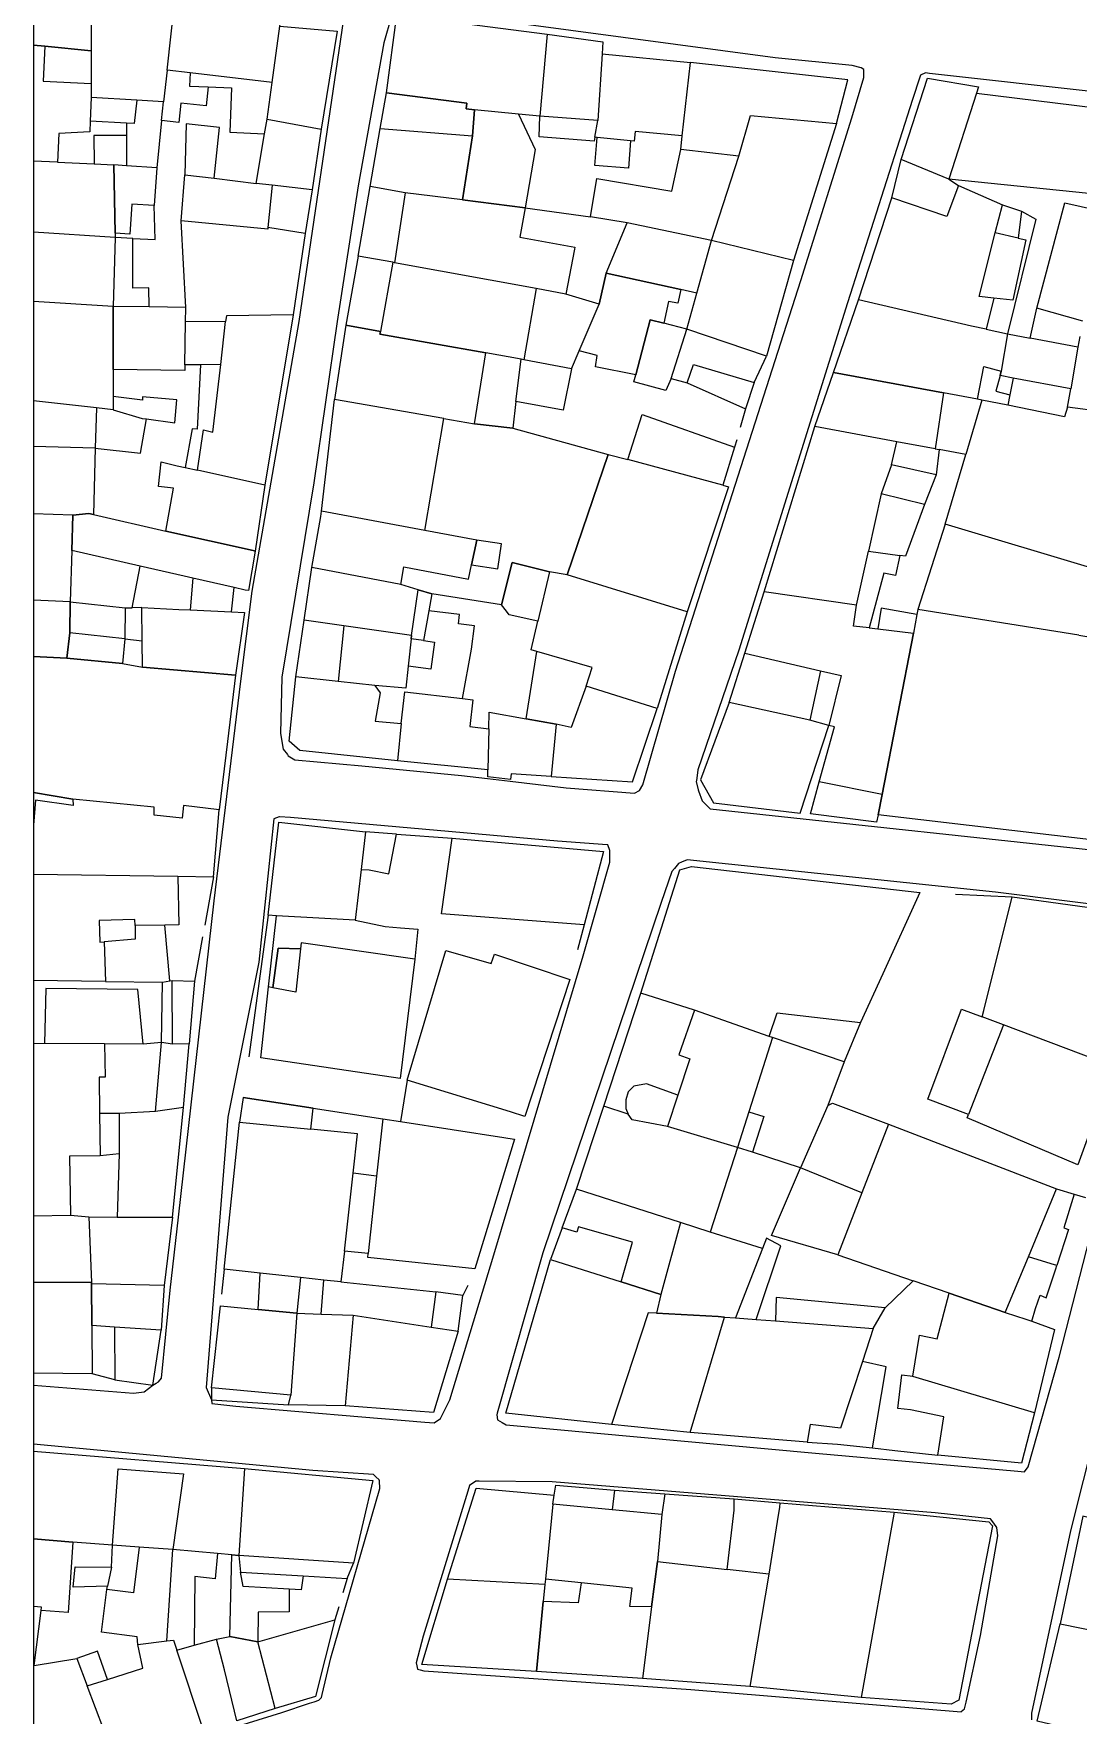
# Model space of a CAD drawing. Header units: millimetres. Extents: x 1778 to 2471, y 1406 to 1876.
# Drawn here: x 2109.8 to 2200.4, y 1526.5 to 1672.4 of the extents above; entities that cross this region are included whole.
import ezdxf

# ---------------------------------------------------------------- set-up
doc = ezdxf.new("R2010")
doc.units = ezdxf.units.MM
doc.layers.add('LOC_CORTE', color=6, linetype='Continuous')
doc.layers.add('LOC_VISTA', color=8, linetype='Continuous')

msp = doc.modelspace()

# ---------------------------------------------------------------- linework, layer by layer
at = {"layer": 'LOC_CORTE'}
for p, q in [((2121.407, 1669.212), (2122.197, 1676.322)), ((2154.357, 1672.312), (2153.717, 1665.212)), ((2159.127, 1670.622), (2158.757, 1664.832)), ((2159.127, 1670.622), (2166.787, 1669.852)), ((2121.407, 1669.212), (2121.097, 1666.462)), ((2123.407, 1668.972), (2121.407, 1669.212)), ((2130.507, 1668.122), (2123.407, 1668.972)), ((2166.077, 1663.492), (2166.787, 1669.852)), ((2191.587, 1667.212), (2189.197, 1659.752)), ((2191.587, 1667.212), (2205.297, 1665.522)), ((2114.827, 1666.822), (2114.747, 1664.772)), ((2118.777, 1666.592), (2114.827, 1666.822)), ((2121.097, 1666.462), (2118.777, 1666.592)), ((2120.937, 1664.822), (2121.097, 1666.462)), ((2151.887, 1665.392), (2148.057, 1665.772)), ((2117.877, 1664.612), (2114.747, 1664.772)), ((2117.877, 1664.612), (2117.877, 1663.542)), ((2120.937, 1664.822), (2120.517, 1660.732)), ((2130.077, 1664.942), (2134.767, 1664.082)), ((2134.767, 1664.082), (2133.977, 1658.832)), ((2139.007, 1659.102), (2139.897, 1664.142)), ((2139.897, 1664.142), (2147.877, 1663.512)), ((2153.717, 1665.212), (2151.887, 1665.392)), ((2158.757, 1664.832), (2153.717, 1665.212)), ((2158.487, 1663.382), (2158.757, 1664.832)), ((2117.877, 1663.542), (2117.897, 1660.902)), ((2147.877, 1663.512), (2147.017, 1657.952)), ((2158.687, 1663.362), (2158.487, 1663.382)), ((2161.597, 1663.082), (2158.687, 1663.362)), ((2165.947, 1662.332), (2166.077, 1663.492)), ((2111.897, 1661.222), (2109.839, 1661.32)), ((2170.987, 1661.752), (2165.947, 1662.332)), ((2168.627, 1654.422), (2170.987, 1661.752)), ((2184.247, 1658.122), (2185.047, 1661.442)), ((2189.197, 1659.752), (2185.047, 1661.442)), ((2115.077, 1661.062), (2116.797, 1660.982)), ((2117.897, 1660.902), (2116.797, 1660.982)), ((2120.517, 1660.732), (2117.897, 1660.902)), ((2203.867, 1658.242), (2189.197, 1659.752)), ((2189.197, 1659.752), (2190.037, 1659.202)), ((2130.527, 1659.222), (2129.137, 1659.382)), ((2130.527, 1659.222), (2130.157, 1655.542)), ((2133.977, 1658.832), (2130.527, 1659.222)), ((2133.977, 1658.832), (2133.387, 1655.032)), ((2142.047, 1658.572), (2139.007, 1659.102)), ((2142.047, 1658.572), (2141.127, 1652.492)), ((2147.017, 1657.952), (2142.047, 1658.572)), ((2190.037, 1659.202), (2193.837, 1657.512)), ((2181.347, 1649.282), (2184.247, 1658.122)), ((2193.217, 1655.082), (2193.837, 1657.512)), ((2133.387, 1655.032), (2130.157, 1655.542)), ((2168.627, 1654.422), (2161.307, 1655.952)), ((2116.907, 1654.702), (2109.839, 1655.14)), ((2116.907, 1654.702), (2116.747, 1648.702)), ((2133.387, 1655.032), (2132.337, 1647.992)), ((2167.347, 1649.872), (2168.627, 1654.422)), ((2175.737, 1652.682), (2168.627, 1654.422)), ((2195.217, 1654.632), (2193.217, 1655.082)), ((2140.977, 1652.552), (2139.907, 1646.542)), ((2153.417, 1650.252), (2152.327, 1644.092)), ((2167.347, 1649.872), (2165.947, 1650.172)), ((2166.477, 1646.752), (2167.347, 1649.872)), ((2116.747, 1648.702), (2109.839, 1649.143)), ((2119.847, 1648.662), (2116.747, 1648.702)), ((2132.337, 1647.992), (2129.897, 1633.222)), ((2193.097, 1649.432), (2192.417, 1646.742)), ((2196.237, 1645.972), (2196.817, 1648.562)), ((2200.807, 1647.422), (2196.817, 1648.562)), ((2122.957, 1643.642), (2123.007, 1647.372)), ((2166.477, 1646.752), (2164.487, 1647.262)), ((2165.127, 1642.472), (2166.477, 1646.752)), ((2192.417, 1646.742), (2194.267, 1646.342)), ((2194.267, 1646.342), (2193.737, 1643.102)), ((2194.267, 1646.342), (2196.237, 1645.972)), ((2200.387, 1645.192), (2196.237, 1645.972)), ((2200.387, 1645.192), (2199.757, 1641.572)), ((2200.537, 1646.112), (2200.387, 1645.192)), ((2124.317, 1643.652), (2122.957, 1643.642)), ((2126.057, 1643.672), (2124.317, 1643.652)), ((2152.107, 1644.132), (2149.037, 1644.672)), ((2151.657, 1640.472), (2152.107, 1644.132)), ((2152.327, 1644.092), (2152.107, 1644.132)), ((2156.467, 1643.292), (2152.327, 1644.092)), ((2199.757, 1641.572), (2194.777, 1642.482)), ((2191.687, 1640.672), (2188.727, 1641.222)), ((2199.487, 1639.972), (2199.757, 1641.572)), ((2115.277, 1639.912), (2109.839, 1640.53)), ((2115.277, 1639.912), (2115.187, 1636.422)), ((2134.807, 1630.962), (2135.917, 1640.652)), ((2145.397, 1639.002), (2135.917, 1640.652)), ((2192.047, 1640.592), (2190.657, 1635.882)), ((2192.047, 1640.592), (2191.687, 1640.672)), ((2194.307, 1640.142), (2192.047, 1640.592)), ((2202.587, 1639.582), (2199.487, 1639.972)), ((2143.767, 1629.292), (2145.397, 1639.002)), ((2173.187, 1623.972), (2177.567, 1638.292)), ((2184.687, 1636.982), (2177.567, 1638.292)), ((2115.187, 1636.422), (2109.839, 1636.557)), ((2184.217, 1634.962), (2184.687, 1636.982)), ((2187.997, 1636.362), (2184.687, 1636.982)), ((2169.587, 1633.202), (2161.357, 1635.422)), ((2188.367, 1636.302), (2188.087, 1634.092)), ((2190.657, 1635.882), (2188.367, 1636.302)), ((2188.877, 1629.822), (2190.657, 1635.882)), ((2129.897, 1633.222), (2124.057, 1634.502)), ((2188.087, 1634.092), (2187.067, 1631.532)), ((2187.067, 1631.532), (2183.337, 1632.472)), ((2113.237, 1630.612), (2109.839, 1630.734)), ((2143.767, 1629.292), (2134.807, 1630.962)), ((2188.877, 1629.822), (2186.517, 1622.432)), ((2202.077, 1625.872), (2188.877, 1629.822)), ((2118.377, 1622.582), (2119.067, 1626.192)), ((2181.197, 1622.792), (2182.237, 1627.492)), ((2123.637, 1625.152), (2123.407, 1622.402)), ((2127.217, 1624.322), (2123.637, 1625.152)), ((2133.297, 1621.512), (2133.947, 1626.062)), ((2141.677, 1624.602), (2133.947, 1626.062)), ((2154.567, 1625.702), (2153.547, 1621.422)), ((2156.087, 1625.442), (2154.567, 1625.702)), ((2166.517, 1622.212), (2156.087, 1625.442)), ((2113.017, 1623.102), (2109.839, 1623.229)), ((2171.507, 1618.652), (2173.187, 1623.972)), ((2181.197, 1622.792), (2173.187, 1623.972)), ((2117.787, 1622.582), (2117.737, 1619.892)), ((2117.787, 1622.582), (2118.377, 1622.582)), ((2119.227, 1622.592), (2118.377, 1622.582)), ((2144.107, 1622.302), (2143.637, 1619.732)), ((2166.517, 1622.212), (2163.897, 1613.852)), ((2186.427, 1621.982), (2186.117, 1620.382)), ((2186.517, 1622.432), (2186.427, 1621.982)), ((2200.457, 1620.192), (2186.517, 1622.432)), ((2117.737, 1619.892), (2112.967, 1620.412)), ((2132.577, 1616.602), (2133.297, 1621.512)), ((2136.747, 1621.012), (2133.297, 1621.512)), ((2136.747, 1621.012), (2136.247, 1616.192)), ((2142.607, 1620.172), (2136.747, 1621.012)), ((2183.027, 1620.752), (2186.117, 1620.382)), ((2142.577, 1619.872), (2142.307, 1617.502)), ((2143.637, 1619.732), (2142.577, 1619.872)), ((2171.507, 1618.652), (2178.067, 1617.112)), ((2136.247, 1616.192), (2132.577, 1616.602)), ((2139.417, 1615.832), (2136.247, 1616.192)), ((2178.067, 1617.112), (2177.137, 1612.832)), ((2163.897, 1613.852), (2157.757, 1615.772)), ((2141.717, 1612.542), (2141.387, 1609.292)), ((2149.317, 1612.092), (2149.217, 1608.512)), ((2178.797, 1612.362), (2177.137, 1612.832)), ((2149.217, 1608.512), (2141.387, 1609.292)), ((2183.407, 1606.392), (2177.937, 1607.472)), ((2130.217, 1589.702), (2130.907, 1595.872)), ((2137.707, 1595.492), (2130.907, 1595.872)), ((2116.067, 1590.182), (2109.839, 1590.258)), ((2116.067, 1590.182), (2121.017, 1590.112)), ((2120.917, 1584.872), (2121.017, 1590.112)), ((2121.887, 1584.742), (2121.847, 1590.262)), ((2130.587, 1589.632), (2130.217, 1589.702)), ((2159.267, 1579.352), (2162.487, 1589.152)), ((2167.127, 1587.672), (2162.487, 1589.152)), ((2173.627, 1585.402), (2167.127, 1587.672)), ((2193.937, 1586.402), (2192.087, 1587.092)), ((2173.897, 1585.302), (2171.847, 1578.862)), ((2173.897, 1585.302), (2173.627, 1585.402)), ((2180.117, 1583.212), (2173.897, 1585.302)), ((2181.537, 1586.602), (2180.117, 1583.212)), ((2193.937, 1586.402), (2190.897, 1578.642)), ((2201.977, 1583.382), (2193.937, 1586.402)), ((2110.787, 1584.802), (2109.839, 1584.755)), ((2115.997, 1584.752), (2110.787, 1584.802)), ((2119.337, 1584.722), (2115.997, 1584.752)), ((2120.917, 1584.872), (2119.337, 1584.722)), ((2120.417, 1578.892), (2120.917, 1584.872)), ((2121.887, 1584.742), (2120.917, 1584.872)), ((2180.117, 1583.212), (2178.697, 1579.412)), ((2165.687, 1580.302), (2164.787, 1577.582)), ((2117.247, 1578.732), (2115.557, 1578.722)), ((2115.557, 1578.722), (2115.617, 1575.062)), ((2120.417, 1578.892), (2117.247, 1578.732)), ((2117.247, 1578.732), (2117.267, 1575.212)), ((2122.827, 1579.252), (2120.417, 1578.892)), ((2140.107, 1578.272), (2139.567, 1573.292)), ((2156.907, 1572.172), (2159.267, 1579.352)), ((2161.397, 1578.662), (2159.267, 1579.352)), ((2171.847, 1578.862), (2170.867, 1575.772)), ((2178.697, 1579.412), (2176.327, 1574.012)), ((2170.867, 1575.772), (2164.787, 1577.582)), ((2183.947, 1577.792), (2181.637, 1571.832)), ((2183.947, 1577.792), (2198.537, 1572.182)), ((2117.267, 1575.212), (2115.617, 1575.062)), ((2117.267, 1575.212), (2117.067, 1569.742)), ((2170.867, 1575.772), (2168.507, 1568.442)), ((2172.177, 1575.362), (2170.867, 1575.772)), ((2176.327, 1574.012), (2172.177, 1575.362)), ((2181.637, 1571.832), (2176.327, 1574.012)), ((2136.787, 1566.792), (2137.537, 1573.552)), ((2139.567, 1573.292), (2137.537, 1573.552)), ((2139.567, 1573.292), (2138.847, 1566.592)), ((2165.917, 1569.272), (2156.907, 1572.172)), ((2196.087, 1566.302), (2198.537, 1572.182)), ((2181.637, 1571.832), (2179.557, 1566.452)), ((2109.839, 1569.85), (2113.037, 1569.902)), ((2113.037, 1569.902), (2114.627, 1569.752)), ((2114.627, 1569.752), (2114.867, 1564.072)), ((2165.917, 1569.272), (2164.207, 1563.032)), ((2168.507, 1568.442), (2165.917, 1569.272)), ((2173.027, 1567.022), (2168.507, 1568.442)), ((2138.847, 1566.592), (2136.787, 1566.792)), ((2173.027, 1567.022), (2170.697, 1561.002)), ((2179.557, 1566.452), (2186.097, 1564.202)), ((2132.987, 1564.502), (2129.467, 1564.882)), ((2194.067, 1561.462), (2196.087, 1566.302)), ((2114.867, 1563.962), (2114.867, 1564.072)), ((2121.147, 1563.802), (2114.867, 1563.962)), ((2132.987, 1564.502), (2132.647, 1561.402)), ((2135.007, 1564.272), (2132.987, 1564.502)), ((2186.097, 1564.202), (2183.657, 1561.862)), ((2132.647, 1561.402), (2132.147, 1554.292)), ((2137.547, 1561.222), (2136.847, 1553.362)), ((2166.777, 1551.052), (2169.737, 1561.072)), ((2170.697, 1561.002), (2172.497, 1560.862)), ((2172.497, 1560.862), (2174.167, 1560.732)), ((2116.837, 1560.192), (2114.897, 1560.322)), ((2114.897, 1560.322), (2114.927, 1556.152)), ((2116.837, 1560.192), (2116.867, 1555.632)), ((2116.867, 1555.632), (2114.927, 1556.152)), ((2166.777, 1551.052), (2159.947, 1551.762)), ((2128.127, 1547.922), (2127.637, 1540.402)), ((2160.217, 1546.062), (2159.987, 1544.352)), ((2154.847, 1544.842), (2154.227, 1538.342)), ((2154.847, 1544.842), (2154.967, 1545.612)), ((2159.987, 1544.352), (2154.847, 1544.842)), ((2174.547, 1544.962), (2184.437, 1544.152)), ((2164.297, 1543.932), (2159.987, 1544.352)), ((2184.437, 1544.152), (2181.587, 1528.072)), ((2116.667, 1541.282), (2113.237, 1541.552)), ((2116.587, 1539.372), (2116.667, 1541.282)), ((2118.987, 1541.112), (2116.667, 1541.282)), ((2116.587, 1539.372), (2116.247, 1537.742)), ((2173.577, 1538.762), (2169.967, 1539.172)), ((2173.577, 1538.762), (2171.927, 1529.032)), ((2116.197, 1537.452), (2116.247, 1537.742)), ((2154.157, 1537.872), (2145.727, 1538.352)), ((2163.397, 1535.932), (2162.617, 1529.722)), ((2109.877, 1530.862), (2110.487, 1535.612)), ((2130.767, 1527.112), (2129.277, 1532.892)), ((2109.877, 1530.862), (2113.597, 1531.452)), ((2124.577, 1525.212), (2122.257, 1532.182)), ((2109.839, 1530.856), (2109.877, 1530.862)), ((2117.117, 1522.102), (2114.487, 1529.082)), ((2171.927, 1529.032), (2162.617, 1529.722)), ((2181.587, 1528.072), (2171.927, 1529.032)), ((2130.767, 1527.112), (2127.467, 1526.052))]:
    msp.add_line(p, q, dxfattribs=at)
for points in [[(2116.337, 1676.972), (2116.017, 1673.662), (2114.837, 1673.722), (2114.837, 1670.882)], [(2130.507, 1668.122), (2131.187, 1673.012), (2131.597, 1675.182), (2122.197, 1676.322)], [(2130.077, 1664.942), (2130.507, 1668.122), (2131.187, 1673.012), (2136.157, 1672.572), (2134.767, 1664.082)], [(2148.057, 1665.772), (2147.347, 1665.842), (2147.407, 1666.342), (2140.437, 1667.242), (2141.317, 1674.012), (2154.357, 1672.312)], [(2114.837, 1670.882), (2110.817, 1671.272), (2109.839, 1671.368)], [(2109.839, 1671.368), (2110.817, 1671.272)], [(2154.357, 1672.312), (2159.187, 1671.662), (2159.127, 1670.622)], [(2110.817, 1671.272), (2110.677, 1668.242), (2114.827, 1668.042)], [(2110.817, 1671.272), (2114.837, 1670.882), (2114.827, 1668.042)], [(2114.837, 1670.882), (2114.827, 1668.042), (2114.827, 1666.822)], [(2123.407, 1668.972), (2123.367, 1667.812), (2124.957, 1667.742)], [(2170.987, 1661.752), (2171.987, 1665.272), (2179.447, 1664.572), (2180.447, 1668.372), (2166.787, 1669.852)], [(2185.047, 1661.442), (2187.347, 1668.492), (2191.757, 1667.762), (2191.587, 1667.212)], [(2114.827, 1668.042), (2114.827, 1666.822), (2114.747, 1664.772), (2114.707, 1663.862), (2112.017, 1663.702), (2111.897, 1661.222)], [(2124.957, 1667.742), (2124.797, 1666.112), (2122.587, 1666.332), (2122.427, 1664.672), (2120.937, 1664.822)], [(2124.957, 1667.742), (2126.997, 1667.662), (2126.837, 1663.812), (2129.867, 1663.692), (2130.077, 1664.942), (2130.507, 1668.122)], [(2139.897, 1664.142), (2140.437, 1667.242), (2147.407, 1666.342), (2147.347, 1665.842), (2148.057, 1665.772), (2147.877, 1663.512)], [(2118.777, 1666.592), (2118.567, 1664.582), (2117.877, 1664.612)], [(2151.887, 1665.392), (2153.327, 1662.312), (2152.467, 1657.272), (2147.017, 1657.952), (2147.877, 1663.512), (2148.057, 1665.772)], [(2114.747, 1664.772), (2114.707, 1663.862), (2112.017, 1663.702), (2111.897, 1661.222), (2115.077, 1661.062)], [(2122.937, 1660.132), (2125.497, 1659.822), (2125.947, 1664.222), (2123.057, 1664.532), (2122.937, 1660.132)], [(2129.137, 1659.382), (2129.867, 1663.692), (2130.077, 1664.942)], [(2158.487, 1663.382), (2158.427, 1663.032), (2153.667, 1663.412), (2153.717, 1665.212)], [(2168.627, 1654.422), (2170.987, 1661.752), (2171.987, 1665.272), (2179.447, 1664.572), (2175.737, 1652.682)], [(2117.877, 1663.542), (2115.057, 1663.522), (2115.077, 1661.062)], [(2161.597, 1663.082), (2161.407, 1660.712), (2158.497, 1660.942), (2158.687, 1663.362)], [(2166.077, 1663.492), (2162.007, 1663.892), (2161.917, 1663.052), (2161.597, 1663.082)], [(2111.897, 1661.222), (2115.077, 1661.062), (2116.797, 1660.982), (2116.907, 1655.052), (2116.907, 1654.702)], [(2161.307, 1655.952), (2158.127, 1656.482), (2158.677, 1659.792), (2165.177, 1658.712), (2165.947, 1662.332)], [(2120.517, 1660.732), (2120.297, 1657.472), (2118.347, 1657.592), (2118.167, 1654.972), (2116.907, 1655.052), (2116.797, 1660.982)], [(2122.627, 1656.132), (2122.937, 1660.132), (2125.497, 1659.822), (2129.137, 1659.382)], [(2141.127, 1652.492), (2140.977, 1652.552), (2137.967, 1653.082), (2139.007, 1659.102)], [(2190.037, 1659.202), (2189.017, 1656.512), (2184.247, 1658.122)], [(2147.017, 1657.952), (2152.467, 1657.272), (2152.007, 1654.712), (2156.767, 1653.852), (2156.737, 1653.672), (2155.977, 1649.782), (2153.417, 1650.252), (2141.127, 1652.492)], [(2193.837, 1657.512), (2195.497, 1656.972), (2195.217, 1654.632)], [(2196.817, 1648.562), (2199.237, 1657.682), (2203.237, 1656.812), (2202.567, 1653.912)], [(2126.487, 1647.402), (2123.007, 1647.372), (2123.027, 1648.582), (2123.027, 1648.612), (2122.627, 1656.132)], [(2130.157, 1655.542), (2130.147, 1655.422), (2122.627, 1656.132)], [(2165.947, 1650.172), (2159.477, 1651.602), (2161.307, 1655.952)], [(2119.847, 1648.662), (2119.837, 1650.312), (2118.437, 1650.302), (2118.447, 1654.612), (2116.907, 1654.702), (2116.747, 1648.702)], [(2175.737, 1652.682), (2173.387, 1644.392), (2166.477, 1646.752), (2167.347, 1649.872), (2168.627, 1654.422)], [(2193.097, 1649.432), (2191.817, 1649.582), (2193.217, 1655.082)], [(2195.217, 1654.632), (2195.857, 1654.492), (2194.727, 1649.242), (2193.097, 1649.432)], [(2140.977, 1652.552), (2137.967, 1653.082), (2136.907, 1647.072), (2139.907, 1646.542)], [(2153.417, 1650.252), (2141.127, 1652.492), (2140.977, 1652.552)], [(2156.467, 1643.292), (2157.137, 1644.862), (2158.877, 1648.902), (2156.267, 1649.682), (2155.977, 1649.782), (2153.417, 1650.252)], [(2165.947, 1650.172), (2165.707, 1648.982), (2164.877, 1649.152), (2164.487, 1647.262)], [(2116.747, 1648.702), (2116.747, 1643.252), (2116.747, 1640.892), (2116.747, 1639.742), (2115.277, 1639.912)], [(2122.957, 1643.642), (2122.947, 1643.162), (2116.747, 1643.252), (2116.747, 1648.702)], [(2123.007, 1647.372), (2123.027, 1648.582), (2123.027, 1648.612), (2119.847, 1648.662)], [(2132.337, 1647.992), (2126.547, 1647.882), (2126.487, 1647.402)], [(2188.727, 1641.222), (2179.187, 1642.992), (2181.347, 1649.282)], [(2192.417, 1646.742), (2191.157, 1647.012), (2181.347, 1649.282)], [(2126.057, 1643.672), (2126.487, 1647.402), (2123.007, 1647.372)], [(2124.057, 1634.502), (2124.557, 1638.012), (2125.377, 1637.812), (2126.057, 1643.672), (2126.487, 1647.402)], [(2145.397, 1639.002), (2148.067, 1638.532), (2149.037, 1644.672), (2139.867, 1646.302), (2139.907, 1646.542), (2136.907, 1647.072), (2135.917, 1640.652)], [(2139.907, 1646.542), (2139.867, 1646.302), (2149.037, 1644.672)], [(2165.127, 1642.472), (2164.657, 1641.432), (2161.887, 1642.172), (2162.047, 1642.792), (2163.297, 1647.562), (2164.487, 1647.262)], [(2165.127, 1642.472), (2166.507, 1642.072), (2167.047, 1643.662), (2172.307, 1642.112), (2173.387, 1644.392), (2166.477, 1646.752)], [(2124.317, 1643.652), (2124.017, 1638.072), (2123.597, 1638.092), (2122.987, 1634.742), (2124.057, 1634.502), (2124.557, 1638.012), (2125.377, 1637.812), (2126.057, 1643.672)], [(2151.657, 1640.472), (2151.377, 1638.152), (2148.067, 1638.532), (2149.037, 1644.672)], [(2156.467, 1643.292), (2155.747, 1639.702), (2151.657, 1640.472)], [(2177.567, 1638.292), (2179.187, 1642.992), (2188.727, 1641.222), (2187.997, 1636.362)], [(2191.687, 1640.672), (2192.217, 1643.502), (2193.737, 1643.102)], [(2194.307, 1640.142), (2192.047, 1640.592), (2191.687, 1640.672), (2192.217, 1643.502), (2193.737, 1643.102), (2193.637, 1642.722), (2193.267, 1641.372), (2194.487, 1641.042), (2194.307, 1640.142)], [(2194.777, 1642.482), (2193.637, 1642.722), (2193.737, 1643.102)], [(2194.777, 1642.482), (2194.487, 1641.042), (2194.307, 1640.142)], [(2116.747, 1640.892), (2116.747, 1639.742), (2119.237, 1639.002), (2119.637, 1638.952), (2122.067, 1638.612), (2122.257, 1640.612), (2119.287, 1640.862), (2119.287, 1640.572), (2116.747, 1640.892)], [(2188.727, 1641.222), (2187.997, 1636.362), (2188.367, 1636.302)], [(2161.357, 1635.422), (2162.597, 1639.352), (2170.617, 1636.512), (2169.587, 1633.202)], [(2199.487, 1639.972), (2199.217, 1639.142), (2194.307, 1640.142)], [(2115.187, 1636.422), (2115.037, 1630.662), (2114.617, 1630.762), (2113.237, 1630.612)], [(2187.997, 1636.362), (2188.367, 1636.302), (2188.087, 1634.092), (2184.217, 1634.962)], [(2129.897, 1633.222), (2129.047, 1627.492), (2128.867, 1627.532), (2121.307, 1629.232), (2121.957, 1632.942), (2120.677, 1633.082), (2120.897, 1635.222), (2122.297, 1634.892), (2122.987, 1634.742), (2124.057, 1634.502)], [(2156.087, 1625.442), (2159.667, 1635.882), (2161.357, 1635.422)], [(2184.217, 1634.962), (2183.337, 1632.472), (2182.237, 1627.492)], [(2188.087, 1634.092), (2184.217, 1634.962), (2183.337, 1632.472)], [(2169.587, 1633.202), (2170.097, 1633.062), (2166.517, 1622.212)], [(2183.337, 1632.472), (2182.237, 1627.492), (2184.937, 1627.112)], [(2113.237, 1630.612), (2113.147, 1627.552), (2113.017, 1623.102)], [(2119.067, 1626.192), (2113.147, 1627.552), (2113.237, 1630.612), (2114.617, 1630.762), (2115.037, 1630.662), (2121.307, 1629.232), (2128.867, 1627.532), (2129.047, 1627.492), (2128.457, 1624.062), (2128.177, 1624.112), (2127.217, 1624.322)], [(2133.947, 1626.062), (2134.727, 1630.502), (2134.807, 1630.962)], [(2187.067, 1631.532), (2185.447, 1627.042), (2184.937, 1627.112)], [(2141.677, 1624.602), (2141.947, 1626.122), (2147.537, 1625.062), (2147.807, 1626.312), (2148.267, 1628.442), (2143.767, 1629.292)], [(2147.807, 1626.312), (2150.077, 1625.962), (2150.407, 1628.112), (2148.267, 1628.442), (2147.807, 1626.312)], [(2123.637, 1625.152), (2122.887, 1625.322), (2119.067, 1626.192)], [(2153.547, 1621.422), (2151.077, 1621.952), (2150.837, 1622.282), (2150.417, 1622.842), (2151.317, 1626.512), (2154.567, 1625.702)], [(2182.237, 1627.492), (2184.937, 1627.112), (2184.567, 1625.382), (2183.557, 1625.592), (2182.297, 1620.832)], [(2184.937, 1627.112), (2184.567, 1625.382), (2183.557, 1625.592), (2182.297, 1620.832), (2183.027, 1620.752)], [(2123.407, 1622.402), (2127.007, 1622.232), (2127.217, 1624.322)], [(2142.607, 1620.172), (2143.177, 1624.142), (2141.677, 1624.602)], [(2142.577, 1619.872), (2142.607, 1620.172), (2143.177, 1624.142), (2144.377, 1623.792), (2144.107, 1622.302)], [(2113.017, 1623.102), (2112.967, 1620.412), (2112.717, 1618.202), (2109.839, 1618.364)], [(2112.967, 1620.412), (2113.017, 1623.102), (2117.787, 1622.582)], [(2117.737, 1619.892), (2119.247, 1619.722), (2119.227, 1622.592)], [(2119.227, 1622.592), (2122.427, 1622.442), (2123.407, 1622.402)], [(2119.247, 1619.722), (2119.227, 1622.592), (2122.427, 1622.442), (2123.407, 1622.402), (2127.007, 1622.232), (2128.127, 1622.172), (2127.337, 1616.722), (2119.267, 1617.422), (2119.247, 1619.722)], [(2142.307, 1617.502), (2142.097, 1615.612), (2139.417, 1615.832), (2139.897, 1615.212), (2139.437, 1612.732), (2141.717, 1612.542), (2142.037, 1615.302), (2147.027, 1614.712), (2147.807, 1618.992), (2148.067, 1621.002), (2146.667, 1621.172), (2146.767, 1621.982), (2144.107, 1622.302)], [(2182.297, 1620.832), (2180.937, 1620.992), (2181.197, 1622.792)], [(2186.427, 1621.982), (2183.337, 1622.532), (2183.027, 1620.752)], [(2117.737, 1619.892), (2117.557, 1617.752), (2112.717, 1618.202), (2112.967, 1620.412)], [(2153.477, 1618.792), (2152.967, 1618.942), (2153.547, 1621.422)], [(2182.297, 1620.832), (2183.027, 1620.752), (2186.117, 1620.382), (2183.407, 1606.392)], [(2200.457, 1620.192), (2206.537, 1619.202), (2214.057, 1618.222), (2210.567, 1605.302), (2206.247, 1601.892), (2183.067, 1604.612), (2183.407, 1606.392), (2186.117, 1620.382)], [(2142.607, 1620.172), (2142.577, 1619.872), (2142.307, 1617.502), (2142.097, 1615.612), (2139.417, 1615.832)], [(2143.637, 1619.732), (2144.597, 1619.602), (2144.287, 1617.242), (2142.307, 1617.502)], [(2155.147, 1612.472), (2152.547, 1612.952), (2153.477, 1618.792)], [(2157.757, 1615.772), (2158.267, 1617.402), (2153.477, 1618.792)], [(2177.137, 1612.832), (2170.157, 1614.362), (2171.507, 1618.652)], [(2141.387, 1609.292), (2132.907, 1610.192), (2131.997, 1611.022), (2132.577, 1616.602)], [(2178.067, 1617.112), (2179.867, 1616.712), (2178.797, 1612.362)], [(2139.417, 1615.832), (2139.897, 1615.212), (2139.437, 1612.732), (2141.717, 1612.542)], [(2141.717, 1612.542), (2142.037, 1615.302), (2147.027, 1614.712), (2147.917, 1614.602), (2147.657, 1612.282), (2149.317, 1612.092)], [(2157.757, 1615.772), (2156.457, 1612.202), (2155.147, 1612.472)], [(2149.317, 1612.092), (2149.347, 1613.532), (2152.547, 1612.952), (2155.147, 1612.472), (2154.717, 1607.952), (2151.257, 1608.172), (2151.187, 1607.672), (2149.207, 1607.922), (2149.217, 1608.512)], [(2155.147, 1612.472), (2154.717, 1607.952), (2161.757, 1607.492), (2163.897, 1613.852)], [(2178.797, 1612.362), (2177.137, 1612.832), (2170.157, 1614.362), (2167.657, 1607.662), (2168.777, 1605.672), (2176.297, 1604.762), (2178.797, 1612.362)], [(2177.937, 1607.472), (2179.277, 1612.242), (2178.797, 1612.362)], [(2183.407, 1606.392), (2183.067, 1604.612), (2182.927, 1603.992), (2177.197, 1604.712), (2177.937, 1607.472)], [(2109.839, 1606.564), (2113.247, 1605.982)], [(2109.839, 1599.468), (2122.347, 1599.292), (2125.437, 1599.252), (2125.937, 1605.042), (2122.837, 1605.432), (2122.707, 1604.332), (2120.287, 1604.592), (2120.287, 1605.282), (2113.247, 1605.982)], [(2113.247, 1605.982), (2113.257, 1605.432), (2110.007, 1605.892), (2109.839, 1603.739)], [(2130.907, 1595.872), (2130.187, 1595.922), (2131.087, 1603.992), (2138.607, 1603.152), (2138.227, 1599.882), (2137.707, 1595.492)], [(2138.607, 1603.152), (2138.227, 1599.882), (2138.917, 1599.852), (2140.637, 1599.512), (2141.297, 1602.932), (2138.607, 1603.152)], [(2146.127, 1602.592), (2159.237, 1601.452), (2157.567, 1595.092), (2145.217, 1596.032), (2146.127, 1602.592)], [(2162.487, 1589.152), (2165.857, 1599.862), (2166.887, 1600.142), (2186.687, 1597.882), (2183.477, 1590.842), (2181.537, 1586.602)], [(2109.839, 1599.468), (2122.347, 1599.292), (2122.427, 1595.092), (2121.217, 1595.062), (2118.637, 1595.012), (2118.627, 1595.542), (2115.527, 1595.462), (2115.577, 1593.592), (2115.957, 1593.612), (2116.067, 1590.182)], [(2192.087, 1587.092), (2192.227, 1587.662), (2194.687, 1597.522), (2205.387, 1596.022)], [(2118.637, 1595.012), (2118.627, 1595.542), (2115.527, 1595.462), (2115.577, 1593.592), (2115.957, 1593.612)], [(2137.707, 1595.492), (2140.327, 1594.952), (2141.637, 1594.832), (2143.157, 1594.702), (2142.897, 1592.092)], [(2115.957, 1593.612), (2116.067, 1590.182), (2121.017, 1590.112), (2121.647, 1590.222), (2121.217, 1595.062), (2118.637, 1595.012)], [(2118.637, 1595.012), (2118.647, 1593.842), (2115.957, 1593.612)], [(2132.977, 1593.002), (2131.047, 1593.052), (2130.587, 1589.632)], [(2132.977, 1593.002), (2132.577, 1589.252), (2130.587, 1589.632)], [(2142.897, 1592.092), (2133.027, 1593.532), (2132.977, 1593.002)], [(2145.587, 1592.862), (2149.517, 1591.722), (2149.787, 1592.552), (2156.317, 1590.342), (2152.417, 1578.472), (2151.187, 1578.852), (2142.217, 1581.602), (2145.587, 1592.862)], [(2142.897, 1592.092), (2141.617, 1581.752), (2129.537, 1583.542), (2130.217, 1589.702)], [(2121.017, 1590.112), (2121.647, 1590.222), (2121.847, 1590.262)], [(2121.847, 1590.262), (2123.777, 1590.202), (2123.337, 1584.752), (2121.887, 1584.742)], [(2119.337, 1584.722), (2118.887, 1589.482), (2110.887, 1589.562), (2110.787, 1584.802)], [(2167.127, 1587.672), (2165.777, 1583.802), (2166.737, 1583.462), (2165.687, 1580.302)], [(2173.627, 1585.402), (2174.297, 1587.442), (2181.537, 1586.602)], [(2190.897, 1578.642), (2187.357, 1579.972), (2190.287, 1587.772), (2192.087, 1587.092)], [(2115.997, 1584.752), (2116.047, 1581.882), (2115.507, 1581.872), (2115.557, 1578.722), (2115.617, 1575.062), (2112.947, 1575.022), (2113.037, 1569.902)], [(2120.917, 1584.872), (2119.337, 1584.722), (2115.997, 1584.752), (2116.047, 1581.882), (2115.507, 1581.872), (2115.557, 1578.722)], [(2122.827, 1579.252), (2123.337, 1584.752), (2121.887, 1584.742), (2120.917, 1584.872)], [(2203.427, 1582.702), (2200.387, 1574.262), (2190.777, 1578.332), (2190.897, 1578.642)], [(2165.687, 1580.302), (2162.967, 1581.292), (2161.867, 1581.082), (2161.387, 1580.592), (2161.177, 1579.902), (2161.187, 1579.142), (2161.397, 1578.662)], [(2178.697, 1579.412), (2179.107, 1579.622), (2183.947, 1577.792)], [(2117.067, 1569.742), (2121.867, 1569.732), (2122.827, 1579.252)], [(2133.887, 1577.352), (2134.087, 1579.192), (2140.107, 1578.272)], [(2140.107, 1578.272), (2141.647, 1578.032), (2150.617, 1576.632), (2151.497, 1576.502), (2151.537, 1576.482), (2148.107, 1565.242), (2138.807, 1566.222), (2138.847, 1566.592)], [(2164.787, 1577.582), (2161.747, 1578.182), (2161.397, 1578.662)], [(2171.847, 1578.862), (2173.137, 1578.462), (2172.177, 1575.362)], [(2129.467, 1564.882), (2126.367, 1565.212), (2127.697, 1577.982), (2133.887, 1577.352)], [(2137.537, 1573.552), (2137.907, 1576.952), (2133.887, 1577.352)], [(2115.617, 1575.062), (2112.947, 1575.022), (2113.037, 1569.902), (2114.627, 1569.752), (2117.067, 1569.742)], [(2179.557, 1566.452), (2173.817, 1568.132), (2176.327, 1574.012)], [(2164.207, 1563.032), (2160.777, 1564.122), (2161.757, 1567.562), (2157.067, 1568.902), (2156.937, 1568.442), (2155.667, 1568.802), (2156.907, 1572.172)], [(2198.537, 1572.182), (2200.057, 1571.712), (2199.157, 1568.792), (2199.577, 1568.662), (2198.557, 1565.532)], [(2114.627, 1569.752), (2117.067, 1569.742), (2121.867, 1569.732), (2121.147, 1563.802)], [(2172.497, 1560.862), (2174.627, 1567.232), (2173.387, 1567.922), (2173.027, 1567.022)], [(2136.787, 1566.792), (2136.487, 1564.112), (2135.007, 1564.272)], [(2132.647, 1561.402), (2129.317, 1561.722), (2129.467, 1564.882)], [(2159.947, 1551.762), (2150.767, 1552.722), (2154.667, 1566.062), (2160.777, 1564.122), (2164.207, 1563.032), (2163.837, 1561.402)], [(2194.067, 1561.462), (2195.877, 1560.882), (2196.387, 1560.702), (2196.697, 1561.802), (2197.107, 1562.962), (2197.637, 1562.742), (2198.457, 1565.252), (2198.557, 1565.532)], [(2198.557, 1565.532), (2198.067, 1565.682), (2196.087, 1566.302)], [(2109.839, 1564.08), (2114.867, 1564.072), (2114.867, 1563.962), (2114.897, 1560.322)], [(2114.867, 1564.072), (2109.839, 1564.08)], [(2121.147, 1563.802), (2120.907, 1559.932), (2116.837, 1560.192), (2114.897, 1560.322), (2114.867, 1563.962)], [(2132.647, 1561.402), (2134.767, 1561.322), (2135.007, 1564.272)], [(2194.067, 1561.462), (2189.207, 1563.132), (2186.097, 1564.202)], [(2132.147, 1554.292), (2125.247, 1554.932), (2126.027, 1562.042), (2129.317, 1561.722), (2132.647, 1561.402)], [(2144.317, 1560.202), (2146.657, 1559.842), (2147.047, 1562.952), (2144.707, 1563.242), (2144.317, 1560.202)], [(2164.207, 1563.032), (2163.837, 1561.402), (2169.187, 1561.103), (2169.737, 1561.072), (2170.697, 1561.002)], [(2183.657, 1561.862), (2174.207, 1562.762), (2174.167, 1560.732)], [(2186.057, 1555.952), (2186.647, 1559.502), (2188.167, 1559.172), (2189.207, 1563.132), (2194.067, 1561.462), (2195.877, 1560.882), (2196.387, 1560.702), (2198.367, 1560.002), (2196.627, 1552.752)], [(2132.647, 1561.402), (2134.767, 1561.322), (2137.547, 1561.222)], [(2137.547, 1561.222), (2144.317, 1560.202), (2146.657, 1559.842), (2144.507, 1552.802), (2136.847, 1553.362)], [(2163.837, 1561.402), (2163.117, 1561.442), (2159.947, 1551.762)], [(2169.737, 1561.072), (2169.187, 1561.103), (2163.837, 1561.402)], [(2169.737, 1561.072), (2170.697, 1561.002), (2172.497, 1560.862), (2174.167, 1560.732), (2182.637, 1560.062), (2181.707, 1557.222), (2179.807, 1551.422), (2177.177, 1551.752), (2176.917, 1550.232), (2166.777, 1551.052)], [(2174.167, 1560.732), (2182.637, 1560.062), (2183.657, 1561.862)], [(2116.867, 1555.632), (2120.177, 1555.172), (2120.907, 1559.932), (2116.837, 1560.192)], [(2114.927, 1556.152), (2109.839, 1556.206)], [(2181.707, 1557.222), (2179.807, 1551.422), (2177.177, 1551.752), (2176.917, 1550.232), (2179.537, 1550.042), (2182.577, 1549.722), (2183.767, 1556.762), (2181.707, 1557.222)], [(2196.627, 1552.752), (2195.487, 1548.402), (2188.237, 1549.102), (2188.767, 1552.412), (2185.867, 1553.012), (2184.767, 1553.142), (2185.107, 1556.062), (2186.057, 1555.952)], [(2196.627, 1552.752), (2186.057, 1555.912), (2186.057, 1555.952)], [(2136.847, 1553.362), (2131.947, 1553.462), (2132.147, 1554.292)], [(2109.839, 1549.429), (2128.127, 1547.922)], [(2116.667, 1541.282), (2117.167, 1547.902), (2122.827, 1547.462), (2121.907, 1540.912)], [(2128.127, 1547.922), (2139.237, 1546.902), (2137.567, 1539.712), (2127.637, 1540.402)], [(2145.727, 1538.352), (2148.217, 1546.232), (2154.967, 1545.612)], [(2154.967, 1545.612), (2155.107, 1546.502), (2160.217, 1546.062)], [(2160.217, 1546.062), (2164.567, 1545.732), (2164.297, 1543.932)], [(2169.967, 1539.172), (2170.577, 1544.322), (2170.567, 1545.292), (2174.547, 1544.962)], [(2174.547, 1544.962), (2174.497, 1544.562), (2174.397, 1543.892), (2173.577, 1538.762)], [(2164.297, 1543.932), (2163.917, 1539.862), (2163.397, 1535.932), (2161.537, 1535.982), (2161.727, 1537.572), (2157.317, 1538.022), (2154.227, 1538.342)], [(2184.437, 1544.152), (2192.647, 1543.322), (2192.987, 1542.972), (2190.067, 1527.852), (2189.387, 1527.502), (2181.587, 1528.072)], [(2211.177, 1541.132), (2200.797, 1543.812), (2198.857, 1534.472), (2207.647, 1532.672)], [(2109.839, 1541.824), (2113.237, 1541.552)], [(2116.667, 1541.282), (2113.237, 1541.552), (2109.839, 1541.824)], [(2113.237, 1541.552), (2112.847, 1535.462), (2110.487, 1535.612)], [(2118.987, 1541.112), (2118.487, 1537.162), (2116.197, 1537.452)], [(2121.907, 1540.912), (2118.987, 1541.112), (2116.667, 1541.282)], [(2118.867, 1532.682), (2121.387, 1532.982), (2121.907, 1540.912), (2118.987, 1541.112)], [(2127.637, 1540.402), (2127.037, 1540.452), (2125.787, 1540.562), (2121.907, 1540.912)], [(2131.987, 1537.472), (2131.997, 1535.492), (2129.297, 1535.472), (2129.277, 1532.892), (2126.857, 1533.362), (2127.037, 1540.452), (2127.637, 1540.402), (2127.787, 1538.952)], [(2116.247, 1537.742), (2113.277, 1537.652), (2113.427, 1539.422), (2116.587, 1539.372)], [(2131.987, 1537.472), (2127.997, 1537.712), (2127.787, 1538.952)], [(2127.787, 1538.952), (2133.217, 1538.632), (2133.037, 1537.402), (2131.987, 1537.472)], [(2163.397, 1535.932), (2163.917, 1539.862), (2169.967, 1539.172)], [(2118.867, 1532.682), (2118.807, 1533.342), (2115.727, 1533.732), (2116.197, 1537.452)], [(2154.157, 1537.872), (2154.017, 1536.412), (2153.437, 1530.342), (2143.507, 1530.952), (2145.727, 1538.352)], [(2157.317, 1538.022), (2154.227, 1538.342), (2154.207, 1538.342), (2154.157, 1537.872), (2154.017, 1536.412)], [(2157.317, 1538.022), (2157.047, 1536.292), (2154.017, 1536.412)], [(2154.227, 1538.342), (2154.207, 1538.342), (2154.157, 1537.872)], [(2163.397, 1535.932), (2161.537, 1535.982), (2161.727, 1537.572), (2157.317, 1538.022)], [(2110.487, 1535.612), (2110.527, 1535.912), (2109.839, 1535.974)], [(2162.617, 1529.722), (2153.437, 1530.342), (2154.017, 1536.412)], [(2129.277, 1532.892), (2135.947, 1534.812), (2134.277, 1528.172), (2130.767, 1527.112)], [(2205.767, 1523.912), (2196.847, 1526.032), (2198.857, 1534.472), (2207.647, 1532.672), (2207.837, 1532.622), (2206.677, 1527.742)], [(2114.487, 1529.082), (2116.247, 1529.642), (2119.297, 1530.612), (2118.867, 1532.682), (2121.387, 1532.982), (2121.967, 1533.052), (2122.257, 1532.182)], [(2122.257, 1532.182), (2123.767, 1532.612), (2125.687, 1533.142)], [(2125.687, 1533.142), (2126.857, 1533.362), (2129.277, 1532.892)], [(2127.467, 1526.052), (2126.397, 1530.462), (2125.687, 1533.142)], [(2109.839, 1530.856), (2109.877, 1530.862), (2113.597, 1531.452), (2114.487, 1529.082)], [(2116.247, 1529.642), (2115.387, 1532.092), (2113.597, 1531.452)], [(2113.597, 1531.452), (2114.487, 1529.082), (2116.247, 1529.642)], [(2116.247, 1529.642), (2119.297, 1530.612), (2118.867, 1532.682)]]:
    msp.add_lwpolyline(points, dxfattribs=at)
at = {"layer": 'LOC_VISTA'}
for p, q in [((2152.467, 1657.272), (2158.127, 1656.482)), ((2159.477, 1651.602), (2158.877, 1648.902)), ((2166.507, 1642.072), (2171.557, 1639.832)), ((2172.307, 1642.112), (2171.557, 1639.832)), ((2171.557, 1639.832), (2171.107, 1638.202)), ((2151.377, 1638.152), (2159.667, 1635.882)), ((2170.807, 1637.152), (2170.617, 1636.512)), ((2141.297, 1602.932), (2146.127, 1602.592)), ((2125.437, 1599.252), (2124.677, 1595.062)), ((2189.757, 1597.742), (2194.687, 1597.522)), ((2130.187, 1595.922), (2128.487, 1583.622)), ((2124.487, 1594.042), (2123.777, 1590.202)), ((2157.567, 1595.092), (2156.997, 1592.912)), ((2142.217, 1581.602), (2141.647, 1578.032)), ((2127.997, 1580.122), (2134.087, 1579.192)), ((2200.057, 1571.712), (2201.027, 1571.442)), ((2155.667, 1568.802), (2154.667, 1566.062)), ((2126.367, 1565.212), (2126.137, 1563.042)), ((2136.487, 1564.112), (2144.707, 1563.242)), ((2147.477, 1563.792), (2147.047, 1562.952)), ((2164.567, 1545.732), (2170.567, 1545.292)), ((2137.027, 1538.402), (2136.657, 1537.142)), ((2136.287, 1535.942), (2135.947, 1534.812))]:
    msp.add_line(p, q, dxfattribs=at)
msp.add_lwpolyline([(2109.839, 1405.536), (2469.839, 1405.536), (2469.839, 1875.536), (2109.839, 1875.536)], close=True, dxfattribs=at)
for points in [[(2109.839, 1555.167), (2118.497, 1554.462), (2119.427, 1554.582), (2120.177, 1555.172), (2120.467, 1555.322), (2120.667, 1555.462), (2120.927, 1555.772), (2121.677, 1563.402), (2122.397, 1569.742), (2125.497, 1597.152), (2127.807, 1616.212), (2128.797, 1624.022), (2132.857, 1647.402), (2136.577, 1672.682), (2136.797, 1674.152), (2136.797, 1674.652), (2136.267, 1674.612), (2132.707, 1675.042), (2131.597, 1675.182), (2122.197, 1676.322), (2116.337, 1676.972), (2109.839, 1677.575)], [(2140.877, 1673.892), (2140.217, 1671.572), (2137.977, 1659.162), (2136.157, 1647.392), (2134.137, 1633.422), (2131.367, 1616.552), (2131.257, 1611.662), (2131.487, 1610.322), (2131.847, 1609.842), (2131.907, 1609.752), (2132.477, 1609.402), (2138.287, 1608.882), (2146.937, 1608.022), (2149.197, 1607.762), (2151.157, 1607.532), (2156.007, 1606.962), (2161.947, 1606.512), (2162.377, 1606.722), (2162.657, 1607.222), (2165.487, 1617.092), (2176.347, 1650.952), (2180.777, 1665.072), (2181.817, 1668.552), (2181.807, 1669.262), (2181.597, 1669.402), (2180.817, 1669.602), (2174.147, 1670.262), (2143.237, 1674.402)], [(2187.167, 1668.962), (2186.737, 1668.772), (2186.677, 1668.582), (2186.047, 1666.652), (2180.417, 1649.022), (2170.987, 1618.902), (2167.417, 1608.522), (2167.307, 1607.582), (2167.297, 1607.522), (2167.467, 1606.802), (2167.487, 1606.712), (2167.797, 1605.832), (2168.487, 1605.152), (2205.047, 1601.212)], [(2217.357, 1665.582), (2187.527, 1668.922), (2187.167, 1668.962)], [(2259.667, 1665.772), (2235.237, 1663.962), (2234.547, 1663.462), (2232.057, 1661.062), (2231.607, 1660.632), (2231.297, 1660.332), (2226.797, 1645.022), (2225.237, 1638.652), (2216.167, 1603.772), (2208.997, 1577.962), (2205.167, 1564.112), (2199.747, 1542.522), (2196.367, 1526.712), (2196.367, 1526.152)], [(2118.447, 1654.612), (2120.387, 1654.502), (2120.297, 1657.472)], [(2195.497, 1656.972), (2196.747, 1656.292), (2194.267, 1646.342)], [(2162.047, 1642.792), (2158.567, 1643.482), (2158.697, 1644.452), (2157.137, 1644.862), (2158.877, 1648.902), (2159.477, 1651.602), (2165.947, 1650.172), (2165.707, 1648.982), (2164.877, 1649.152), (2164.487, 1647.262), (2163.297, 1647.562), (2162.047, 1642.792)], [(2115.187, 1636.422), (2119.117, 1635.972), (2119.637, 1638.952)], [(2150.417, 1622.842), (2144.377, 1623.792), (2143.177, 1624.142), (2141.677, 1624.602), (2141.947, 1626.122), (2147.537, 1625.062), (2147.807, 1626.312), (2150.077, 1625.962), (2150.407, 1628.112), (2148.267, 1628.442), (2143.767, 1629.292), (2145.397, 1639.002), (2148.067, 1638.532), (2151.377, 1638.152), (2159.667, 1635.882), (2156.087, 1625.442), (2154.567, 1625.702), (2151.317, 1626.512), (2150.417, 1622.842)], [(2109.839, 1618.364), (2112.717, 1618.202), (2117.557, 1617.752), (2119.267, 1617.422), (2127.337, 1616.722), (2126.657, 1610.992), (2125.937, 1605.042), (2122.837, 1605.432), (2122.707, 1604.332), (2120.287, 1604.592), (2120.287, 1605.282), (2113.247, 1605.982), (2109.839, 1606.564)], [(2131.157, 1604.462), (2131.117, 1604.462), (2130.677, 1604.272), (2129.367, 1591.832), (2126.677, 1578.402), (2124.797, 1554.952), (2125.257, 1553.892), (2125.287, 1553.572), (2127.367, 1553.332), (2143.767, 1551.962), (2144.557, 1551.902), (2145.117, 1552.272), (2145.377, 1552.782), (2145.927, 1553.902), (2149.747, 1566.462), (2157.497, 1592.402), (2159.807, 1600.522), (2159.807, 1601.312), (2159.807, 1601.522), (2159.617, 1602.022), (2159.557, 1602.022), (2155.247, 1602.332), (2132.117, 1604.402), (2131.157, 1604.462)], [(2166.497, 1600.712), (2166.017, 1600.512), (2165.747, 1600.402), (2165.397, 1599.972), (2165.177, 1599.712), (2164.247, 1597.022), (2153.997, 1566.652), (2150.037, 1552.722), (2149.997, 1552.582), (2150.057, 1552.152), (2150.457, 1551.912), (2150.807, 1551.712), (2177.617, 1549.272), (2195.167, 1547.702), (2195.747, 1547.652), (2196.057, 1548.082), (2198.747, 1557.582), (2206.797, 1588.962)], [(2206.357, 1596.272), (2193.237, 1597.902), (2166.497, 1600.712)], [(2132.977, 1593.002), (2132.577, 1589.252), (2130.587, 1589.632), (2131.047, 1593.052), (2132.977, 1593.002)], [(2133.887, 1577.352), (2134.087, 1579.192), (2127.997, 1580.122), (2127.697, 1577.982), (2133.887, 1577.352)], [(2131.947, 1553.462), (2132.147, 1554.292), (2125.247, 1554.932), (2125.257, 1553.892), (2131.947, 1553.462)], [(2109.839, 1515.858), (2117.367, 1520.582), (2124.747, 1524.712), (2131.367, 1526.772), (2133.747, 1527.582), (2134.157, 1527.712), (2134.557, 1527.832), (2134.807, 1528.082), (2134.867, 1528.342), (2135.617, 1531.522), (2139.867, 1546.212), (2139.817, 1546.852), (2139.807, 1546.962), (2139.517, 1547.212), (2139.307, 1547.402), (2134.057, 1547.772), (2109.839, 1550.038)], [(2182.577, 1549.722), (2184.507, 1549.502), (2188.237, 1549.102)], [(2148.457, 1546.832), (2148.177, 1546.832), (2147.617, 1546.462), (2147.567, 1546.272), (2147.367, 1545.582), (2143.617, 1533.402), (2142.997, 1531.082), (2143.057, 1530.812), (2143.117, 1530.522), (2143.347, 1530.472), (2143.677, 1530.402), (2166.807, 1528.772), (2190.247, 1526.832), (2190.267, 1526.852), (2190.557, 1527.082), (2190.687, 1527.682), (2191.927, 1533.462), (2193.427, 1542.082), (2193.367, 1542.832), (2193.097, 1543.192), (2192.807, 1543.582), (2191.997, 1543.652), (2187.997, 1544.082), (2154.807, 1546.772), (2148.457, 1546.832)], [(2125.787, 1540.562), (2125.587, 1538.362), (2123.817, 1538.562), (2123.767, 1532.612)], [(2127.787, 1538.952), (2133.217, 1538.632), (2137.027, 1538.402), (2137.567, 1539.712), (2127.637, 1540.402), (2127.787, 1538.952)]]:
    msp.add_lwpolyline(points, dxfattribs=at)

doc.saveas('drawing.dxf')
